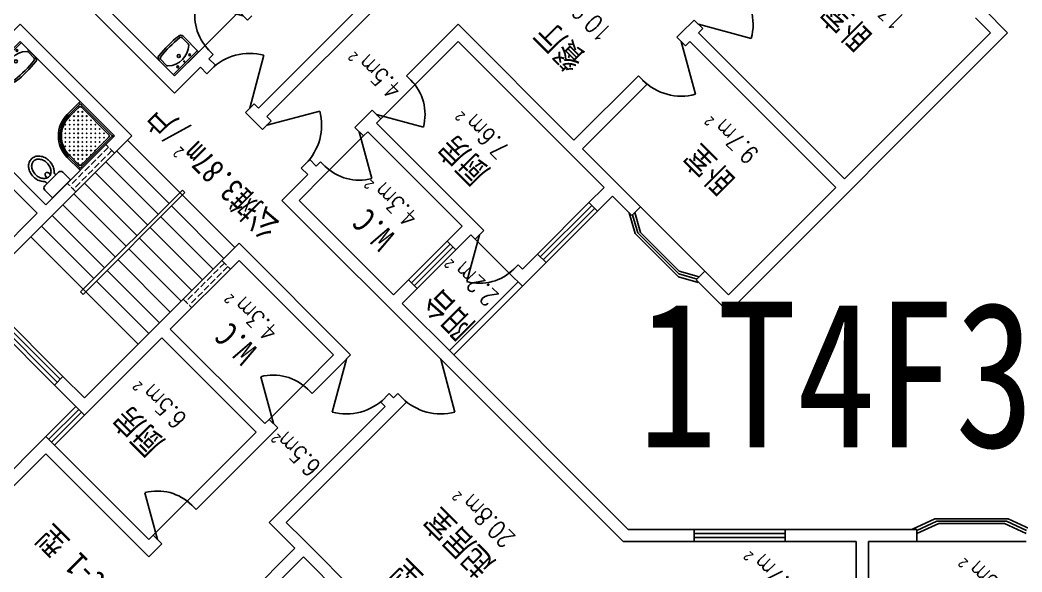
# Model space of a CAD drawing. Header units: millimetres. Extents: x 1141 to 53973, y 442 to 53274.
# Drawn here: x 23467 to 39967, y 19195 to 28284 of the extents above; entities that cross this region are included whole.
import ezdxf
from ezdxf.enums import TextEntityAlignment as Align

# ---------------------------------------------------------------- set-up
doc = ezdxf.new("R2010")
doc.units = ezdxf.units.MM
doc.linetypes.add('DASH', pattern=[0.35, 0.25, -0.1])
for name, color, linetype in [('1', 7, 'Continuous'), ('AXIS', 3, 'Continuous'), ('GROUND', 2, 'Continuous'), ('JJ', 8, 'Continuous'), ('PUB_TEXT', 7, 'Continuous'), ('PUB_WINDW', 7, 'Continuous'), ('WALL', 255, 'Continuous'), ('WINDOW', 2, 'Continuous')]:
    doc.layers.add(name, color=color, linetype=linetype)
doc.styles.add('-宋体', font='SimSun.ttf', dxfattribs={"width": 0.8})
doc.styles.add('DIM_FONT', font='SIMPLEX', dxfattribs={"width": 0.8})
doc.styles.add('S1', font='SimSun.ttf', dxfattribs={"width": 0.8})
doc.styles.add('SIMPLEX', font='SIMPLEX.SHX')
doc.dimstyles.new('DIMN', dxfattribs={"dimtxt": 300, "dimasz": 1, "dimexe": 250, "dimexo": 300, "dimgap": 0.09, "dimtad": 1, "dimdec": 0, "dimzin": 0, "dimdsep": 46, "dimtxsty": 'DIM_FONT', "dimblk": '_DIMX', "dimcen": 0.09, "dimclrt": 7, "dimadec": 0, "dimazin": 0, "dimtfac": 1, "dimtdec": 0, "dimtix": 1, "dimtmove": 2, "dimatfit": 3, "dimldrblk": '_DIMX', "dimfxl": 1, "dimtolj": 1, "dimtzin": 0, "dimarcsym": 0})

# ---------------------------------------------------------------- blocks, each defined once
blk = doc.blocks.new('_DBLK')
blk.add_line((-0.5, 0), (0, -0.866))
blk.add_arc((-0.5, 0), 1, 300, 0)
at = {"style": 'SIMPLEX', "flags": 9}
blk.add_attdef('A', text='', height=1, dxfattribs=at).set_placement((0, 1.5), align=Align.MIDDLE)
blk = doc.blocks.new('_DIMX')
at = {"const_width": 50}
blk.add_lwpolyline([(-70, -70), (70, 70)], dxfattribs=at)
blk = doc.blocks.new('*D49')
at = {"color": 0, "linetype": 'ByBlock', "transparency": 16777216}
for p, q in [((-24820, 18321), (-27331, 15811)), ((-27153, 15987), (-22063, 10897)), ((-19729, 13230), (-22239, 10719))]:
    blk.add_line(p, q, dxfattribs=at)
at = {"layer": 'DEFPOINTS', "color": 0, "linetype": 'ByBlock', "transparency": 16777216}
for p in [(-24608, 18533), (-19517, 13442), (-22063, 10896)]:
    blk.add_point(p, dxfattribs=at)
at = {"color": 0, "linetype": 'ByBlock', "transparency": 16777216}
for p, rotation in [((-27154, 15987), 135), ((-22063, 10896), 315)]:
    blk.add_blockref('_DIMX', p, dxfattribs=dict(at, rotation=rotation))
at = {"color": 7, "linetype": 'ByBlock', "transparency": 16777216, "insert": (-24396, 13654), "char_height": 300, "attachment_point": 5, "rotation": 315, "style": 'DIM_FONT'}
blk.add_mtext('\\A1;7200', dxfattribs=at)
blk = doc.blocks.new('M_B1ZDK')
for points in [[(0.5331, 0.549), (0.3361, 1.3649), (-0.3361, 1.3649), (-0.5418, 0.5128)], [(0.5012, 0.4163), (0.318, 1.1838), (-0.318, 1.1838), (-0.5012, 0.4283)], [(0.5, 0.1667), (0.3, 1.0027), (-0.3, 1.0027), (-0.5, 0.1667)]]:
    blk.add_lwpolyline(points)
blk = doc.blocks.new('_WBLK')
for p, q in [((-0.5, 0.5), (0.5, 0.5)), ((0.5, 0.167), (-0.5, 0.167)), ((0.5, -0.167), (-0.5, -0.167)), ((-0.5, -0.5), (0.5, -0.5))]:
    blk.add_line(p, q)
at = {"style": 'SIMPLEX', "flags": 9}
blk.add_attdef('A', text='', height=1, dxfattribs=at).set_placement((0, 1.5), align=Align.MIDDLE)
blk = doc.blocks.new('_LV1')
for p, q in [((-280, 0), (280, 0)), ((-280, 0), (-280, -361)), ((280, 0), (280, -361)), ((-280, -29), (280, -29)), ((0, -29), (-90, -29)), ((-90, -29), (90, -29)), ((-251, -356), (-251, -214)), ((251, -356), (251, -215))]:
    blk.add_line(p, q)
for centre, radius in [((-139, -69), 15), ((1, -182), 24.9), ((0, -57), 8), ((139, -69), 15)]:
    blk.add_circle(centre, radius)
for centre, radius, start, end in [((0, -452), 354, 46.7581, 133.1543), ((-223, -214), 28, 133.1543, 180), ((223, -215), 28, 0, 46.7581), ((-224, -361), 56, 180, 263.481), ((-223, -356), 28, 180, 263.4984), ((0, 1600), 2029, 263.481, 276.519), ((0, 1600), 1997, 263.4984, 276.5122), ((223, -356), 28, 276.5122, 0), ((224, -361), 56, 276.519, 0)]:
    blk.add_arc(centre, radius, start, end)
blk = doc.blocks.new('_GCBLK')
at = {"linetype": 'DASH'}
for p, q in [((-0.5, -0.5), (-0.5, 0.5)), ((0.5, -0.5), (0.5, 0.5)), ((-0.5, 0.2), (0.5, 0.2)), ((-0.5, -0.2), (0.5, -0.2))]:
    blk.add_line(p, q, dxfattribs=at)
at = {"style": 'SIMPLEX', "flags": 9}
blk.add_attdef('A', text='', height=1, dxfattribs=at).set_placement((0, 1.5), align=Align.MIDDLE)
blk = doc.blocks.new('_LV5')
for p, q in [((210, 0), (-210, 0)), ((-210, 0), (-210, -180)), ((210, -180), (210, 0)), ((160, -230), (-160, -230)), ((-101, -230), (-101, -254)), ((101, -230), (101, -254))]:
    blk.add_line(p, q)
blk.add_lwpolyline([(-135, -469, 0.080312), (-123, -544, 0.089014), (-92, -602, 0.104918), (-46, -639, 0.119812), (0, -650, 0.119812), (46, -639, 0.104918), (92, -602, 0.089014), (123, -544, 0.080312), (135, -469, 0.080312), (123, -395, 0.089014), (92, -337, 0.104918), (46, -300, 0.119812), (0, -288, 0.119812), (-46, -300, 0.104918), (-92, -337, 0.089014), (-123, -395, 0.080312)], format="xyb", close=True)
for points in [[(-39, -318, 0.073567), (-36, -339, 0.084454), (-27, -356, 0.10642), (-14, -368, 0.129709), (0, -372, 0.129709), (14, -368, 0.10642), (27, -356, 0.084454), (36, -339, 0.073567), (39, -318, 0.073567), (36, -298, 0.014016), (35, -295, 0.10642)], [(-35, -295, 0.013578), (-36, -298, 0.073567), (-39, -318, 0.073567)]]:
    blk.add_lwpolyline(points, format="xyb")
for centre, radius, start, end in [((-160, -180), 50, 180, 270), ((52, -453), 235, 141.2863, 161.6333), ((20, -427), 194, 134.8144, 141.2863), ((-151, -254), 50, 314.8144, 0), ((151, -254), 50, 180, 225.2555), ((-20, -427), 194, 38.7137, 45.2555), ((-52, -453), 235, 18.3667, 38.7137), ((160, -180), 50, 270, 0), ((102, -469), 287, 161.6333, 180), ((102, -469), 287, 180, 198.3667), ((-102, -469), 287, 0, 18.3667), ((-102, -469), 287, 341.6333, 0), ((52, -486), 235, 198.3667, 218.7137), ((20, -512), 194, 218.7137, 242.6714), ((-20, -512), 194, 297.3286, 321.2863), ((-52, -486), 235, 321.2863, 341.6333), ((0, -551), 150, 242.6714, 270), ((0, -551), 150, 270, 297.3286)]:
    blk.add_arc(centre, radius, start, end)
blk = doc.blocks.new('_E0GNZ')
at = {"layer": 'JJ'}
h = blk.add_hatch(dxfattribs=at)
h.set_pattern_fill('CROSS', color=256, scale=200, style=0)
h.set_pattern_definition([(0, (-89213.87, -122540.32), (50, 50), [25, -75]), (90, (-89201.37, -122552.82), (-50, 50), [25, -75])])
h.paths.add_polyline_path([(50, 80, 0.414214), (80, 50), (720, 50, 0.414214), (750, 80), (750, 300, 0.414214), (300, 750), (80, 750, 0.414214), (50, 720)])
for p, q in [((0, 800), (300, 800)), ((0, 0), (0, 800)), ((0, 750), (25, 750)), ((25, 0), (25, 800)), ((25, 775), (300, 775)), ((50, 80), (50, 720)), ((80, 750), (300, 750)), ((300, 750), (300, 800)), ((654, 654), (618, 618)), ((750, 80), (750, 300)), ((750, 300), (800, 300)), ((775, 25), (775, 300)), ((800, 0), (800, 300)), ((0, 25), (800, 25)), ((0, 0), (800, 0)), ((80, 50), (720, 50)), ((750, 0), (750, 25))]:
    blk.add_line(p, q, dxfattribs=at)
for centre, radius, start, end in [((80, 720), 30, 90, 180), ((300, 300), 500, 0, 90), ((300, 300), 475, 0, 90), ((300, 300), 450, 0, 90), ((80, 80), 30, 180, 270), ((720, 80), 30, 270, 0)]:
    blk.add_arc(centre, radius, start, end, dxfattribs=at)
at = {"style": 'DIM_FONT', "width": 0.8, "flags": 9}
for tag in ['XSIZE', 'YSIZE']:
    blk.add_attdef(tag, (0, 0), '', height=0.5, dxfattribs=at)
blk = doc.blocks.new('*D38')
at = {"color": 0, "linetype": 'ByBlock', "transparency": 16777216}
for p, q in [((-13753, 29800), (-13753, 32750)), ((4547, 29800), (4547, 32750)), ((4546, 32500), (-13752, 32500))]:
    blk.add_line(p, q, dxfattribs=at)
at = {"layer": 'DEFPOINTS', "color": 0, "linetype": 'ByBlock', "transparency": 16777216}
for p in [(-13753, 32500), (-13753, 29500), (4547, 29500)]:
    blk.add_point(p, dxfattribs=at)
at = {"color": 0, "linetype": 'ByBlock', "transparency": 16777216, "rotation": 180}
blk.add_blockref('_DIMX', (-13753, 32500), dxfattribs=at)
at = {"color": 0, "linetype": 'ByBlock', "transparency": 16777216}
blk.add_blockref('_DIMX', (4547, 32500), dxfattribs=at)
at = {"color": 7, "linetype": 'ByBlock', "transparency": 16777216, "insert": (-4603, 32800), "char_height": 300, "attachment_point": 5, "style": 'DIM_FONT'}
blk.add_mtext('\\A1;18300', dxfattribs=at)
blk = doc.blocks.new('A$C2E87096E')
at = {"layer": 'JJ'}
h = blk.add_hatch(dxfattribs=at)
h.set_pattern_fill('NET', color=256, scale=40, style=0)
h.set_pattern_definition([(0, (27330.64, -3735.86), (0, 127), []), (90, (27330.64, -3735.86), (-127, 8e-15), [])])
h.paths.add_polyline_path([(24077.4, 26461.7), (24077.4, 25164.1), (24977.4, 25164.1), (27377.4, 25164.1), (28177.4, 25164.1), (28277.4, 25164.1), (28277.4, 25890.1, 0.0584848)])
h.paths.add_polyline_path([(24453.8, 25599.6), (24455.8, 25600.8), (24455.4, 25604)], flags=16)
h.paths.add_polyline_path([(24676.1, 25599.6), (24641, 25582), (24670.3, 25541.1), (24635.2, 25552.8), (24611.8, 25552.8), (24541.5, 25523.5), (24506.4, 25482.5), (24570.8, 25523.5), (24617.6, 25529.4), (24588.4, 25500.1), (24617.6, 25505.9), (24605.9, 25482.5), (24570.8, 25470.8), (24512.3, 25453.3), (24547.4, 25441.6), (24570.8, 25447.4), (24629.3, 25435.7), (24687.8, 25429.9), (24687.8, 25406.5), (24652.7, 25394.8), (24635.2, 25383), (24658.6, 25359.6), (24611.8, 25359.6), (24558.3, 25366.3), (24582.5, 25342.1), (24557, 25337), (24565, 25289.4), (24529.8, 25301.1), (24483, 25336.2), (24436.2, 25371.3), (24471.3, 25295.3), (24515.2, 25266), (24529.8, 25236.7), (24524, 25207.5), (24500.6, 25225), (24483, 25254.3), (24474.6, 25256.4), (24465.2, 25200.2), (24412.8, 25260.2), (24377.4, 25322.1), (24354.3, 25283.6), (24320.8, 25225), (24289.9, 25225), (24295.8, 25266), (24289.9, 25277.7), (24266.5, 25260.2), (24233.1, 25251.8), (24278.2, 25342.1), (24231.4, 25330.4), (24167, 25330.4), (24196.3, 25359.6), (24208, 25377.2), (24172.9, 25377.2), (24167, 25377.2), (24167, 25400.6), (24196.3, 25418.2), (24222.6, 25435.7), (24184.6, 25435.7), (24167, 25441.6), (24143.6, 25447.4), (24190.4, 25476.7), (24167, 25476.7), (24183.5, 25487.7), (24182.6, 25488.4), (24143.6, 25488.4), (24167, 25500.1), (24143.6, 25517.6), (24196.3, 25517.6), (24266.5, 25494.2), (24278.2, 25482.5), (24295.8, 25476.7), (24330.9, 25476.7), (24307.5, 25523.5), (24202.1, 25529.4), (24178.7, 25541.1), (24202.1, 25546.9), (24161.2, 25558.6), (24190.4, 25570.3), (24231.4, 25552.8), (24336.7, 25535.2), (24289.9, 25564.5), (24248.9, 25576.2), (24243.1, 25611.3), (24278.2, 25593.7), (24260.6, 25640.5), (24266.5, 25704.9), (24284, 25634.7), (24336.7, 25593.7), (24366, 25552.8), (24401.1, 25611.3), (24389.4, 25669.8), (24348.4, 25687.4), (24313.3, 25693.2), (24348.4, 25710.8), (24313.3, 25716.6), (24371.8, 25722.5), (24406.9, 25704.9), (24447.9, 25734.2), (24424.5, 25681.5), (24439.5, 25583.7), (24459.6, 25593.7), (24496.2, 25630.3), (24549.4, 25612.6), (24652.7, 25634.7), (24629.3, 25611.3)], flags=16)
h.paths.add_polyline_path([(24430.4, 25500.1), (24427.4, 25503), (24422.6, 25498.1)], flags=16)
h.paths.add_polyline_path([(24453.8, 25488.4), (24455.9, 25489.4), (24453.8, 25490.7)], flags=0)
h.paths.add_polyline_path([(24492.3, 25521.3), (24494.7, 25541.1), (24483, 25517.6)], flags=0)
h.paths.add_polyline_path([(24471.3, 25465), (24453.8, 25465), (24453.8, 25447.4), (24406.9, 25447.4), (24412.8, 25465), (24430.4, 25447.4), (24453.8, 25447.4), (24453.8, 25482.5)], flags=0)
h.paths.add_polyline_path([(24313.3, 25377.2), (24295.8, 25353.8), (24291.1, 25351.8)], flags=0)
h.paths.add_polyline_path([(27470.8, 13764.1), (27477.4, 13764.1), (27677.4, 13764.1), (27677.4, 15364.1), (26577.4, 15364.1), (26577.4, 15014.1), (26577.4, 14114.1), (26577.4, 13764.1), (26677.4, 13764.1), (26717.4, 13764.1), (26717.4, 14424.1, -0.3760703)])
h.paths.add_polyline_path([(33223.7, 20487.4), (32233.8, 19497.5), (32528.7, 19202.6), (33801.4, 17929.8), (34001.5, 17729.7), (34991.5, 18719.7)])
h.paths.add_polyline_path([(36971.4, 20558.1), (35769.3, 19356.1), (36087.5, 19037.9), (36723.9, 18401.5), (36971.4, 18154), (36999.7, 18182.3), (36533, 18649, -0.3760703), (37532.4, 18715), (37537.1, 18719.7), (38173.5, 19356.1)])
h.paths.add_polyline_path([(26777.4, 4438.2), (26777.4, 5164.1), (25952.4, 5164.1), (23252.4, 5164.1), (22827.4, 5164.1), (22827.4, 3865.1, 0.0656285)])
at = {"layer": '1'}
for p, q in [((21477.4, 18914.1), (23977.4, 18914.1)), ((22697.4, 16604.1), (22697.4, 18974.1)), ((22697.4, 18974.1), (22757.4, 18974.1)), ((22757.4, 16604.1), (22757.4, 18974.1)), ((21477.4, 18664.1), (22697.4, 18664.1)), ((22757.4, 18664.1), (23977.4, 18664.1)), ((21477.4, 18414.1), (22697.4, 18414.1)), ((22757.4, 18414.1), (23977.4, 18414.1)), ((21477.4, 18164.1), (22697.4, 18164.1)), ((22757.4, 18164.1), (23977.4, 18164.1)), ((21477.4, 17914.1), (22697.4, 17914.1)), ((22757.4, 17914.1), (23977.4, 17914.1)), ((21477.4, 17664.1), (22697.4, 17664.1)), ((22757.4, 17664.1), (23977.4, 17664.1)), ((21477.4, 17414.1), (22697.4, 17414.1)), ((22757.4, 17414.1), (23977.4, 17414.1)), ((21477.4, 17164.1), (22697.4, 17164.1)), ((22757.4, 17164.1), (23977.4, 17164.1)), ((21477.4, 16914.1), (22697.4, 16914.1)), ((22757.4, 16914.1), (23977.4, 16914.1)), ((21477.4, 16664.1), (23977.4, 16664.1)), ((22697.4, 16604.1), (22757.4, 16604.1)), ((17677.4, 15364.1), (17677.4, 13764.1)), ((17777.4, 15364.1), (17777.4, 13764.1))]:
    blk.add_line(p, q, dxfattribs=at)
at = {"layer": 'GROUND'}
for p, q in [((19077.4, 20164.1), (19077.4, 20964.1)), ((19077.4, 17464.1), (19077.4, 18264.1)), ((21277.4, 14664.1), (21277.4, 13864.1)), ((24177.4, 14664.1), (24177.4, 13864.1)), ((17977.4, 13764.1), (18777.4, 13764.1)), ((21277.4, 12664.1), (21277.4, 13464.1)), ((8836.9, 10870.8), (10109.7, 12143.6)), ((15727.4, 11464.1), (17227.4, 11464.1))]:
    blk.add_line(p, q, dxfattribs=at)
at = {"layer": 'WALL'}
for p, q in [((21477.4, 21064.1), (21477.4, 25164.1)), ((21277.4, 21264.1), (21277.4, 24964.1)), ((18877.4, 21264.1), (21277.4, 21264.1)), ((18877.4, 20964.1), (18877.4, 21264.1)), ((17077.4, 20964.1), (17077.4, 19464.1)), ((17277.4, 20964.1), (17277.4, 19464.1)), ((19077.4, 20964.1), (18877.4, 20964.1)), ((19077.4, 21064.1), (21277.4, 21064.1)), ((19077.4, 20964.1), (19077.4, 21064.1)), ((21277.4, 21064.1), (21477.4, 21064.1)), ((21277.4, 20364.1), (21477.4, 20364.1)), ((21277.4, 18564.1), (21277.4, 20364.1)), ((21477.4, 20364.1), (21977.4, 20364.1)), ((21977.4, 20164.1), (21977.4, 20364.1)), ((24177.4, 18564.1), (24177.4, 20364.1)), ((19077.4, 20164.1), (18877.4, 20164.1)), ((18877.4, 18564.1), (18877.4, 20164.1)), ((19077.4, 18564.1), (19077.4, 20164.1)), ((21477.4, 16564.1), (21477.4, 20164.1)), ((21477.4, 20164.1), (21977.4, 20164.1)), ((23977.4, 16564.1), (23977.4, 20164.1)), ((13537.2, 19464.1), (17077.4, 19464.1)), ((17277.4, 19464.1), (17877.4, 19464.1)), ((17877.4, 16764.1), (17877.4, 19464.1)), ((15877.4, 19264.1), (17277.4, 19264.1)), ((17277.4, 19264.1), (17677.4, 19264.1)), ((17677.4, 16464.1), (17677.4, 19264.1)), ((18877.4, 18564.1), (18877.4, 18264.1)), ((19077.4, 18564.1), (21277.4, 18564.1)), ((26377.4, 18564.1), (24177.4, 18564.1)), ((19077.4, 18364.1), (21277.4, 18364.1)), ((19077.4, 18364.1), (19077.4, 18264.1)), ((21277.4, 16764.1), (21277.4, 18364.1)), ((26377.4, 18364.1), (24177.4, 18364.1)), ((24177.4, 16764.1), (24177.4, 18364.1)), ((19077.4, 18264.1), (18877.4, 18264.1)), ((19077.4, 17464.1), (18877.4, 17464.1)), ((18877.4, 17464.1), (18877.4, 16764.1)), ((19077.4, 17464.1), (19077.4, 16764.1)), ((26377.4, 17464.1), (26377.4, 16764.1)), ((17977.4, 16764.1), (17877.4, 16764.1)), ((17977.4, 16764.1), (17977.4, 16564.1)), ((18877.4, 16764.1), (18877.4, 16564.1)), ((19077.4, 16764.1), (21277.4, 16764.1)), ((26377.4, 16764.1), (24177.4, 16764.1)), ((26577.4, 16764.1), (26577.4, 16564.1)), ((17877.4, 16464.1), (17877.4, 16564.1)), ((17977.4, 16564.1), (17877.4, 16564.1)), ((18877.4, 16564.1), (21477.4, 16564.1)), ((26577.4, 16564.1), (23977.4, 16564.1)), ((17677.4, 16464.1), (17877.4, 16464.1)), ((13530.3, 15564.1), (12703.9, 14737.7)), ((17677.4, 15564.1), (13530.3, 15564.1)), ((17677.4, 15564.1), (17877.4, 15564.1)), ((17877.4, 15564.1), (21477.4, 15564.1)), ((21477.4, 14964.1), (21477.4, 15564.1)), ((27577.4, 15564.1), (23977.4, 15564.1)), ((23977.4, 14964.1), (23977.4, 15564.1)), ((12845.3, 14596.3), (13613.1, 15364.1)), ((17677.4, 15364.1), (13613.1, 15364.1)), ((17677.4, 15364.1), (18877.4, 15364.1)), ((18877.4, 15014.1), (18877.4, 15364.1)), ((19077.4, 15364.1), (21277.4, 15364.1)), ((19077.4, 15014.1), (19077.4, 15364.1)), ((21277.4, 14764.1), (21277.4, 15364.1)), ((24177.4, 14764.1), (24177.4, 15364.1)), ((26377.4, 15364.1), (24177.4, 15364.1)), ((19077.4, 15014.1), (18877.4, 15014.1)), ((21477.4, 14964.1), (21627.4, 14964.1)), ((21627.4, 14764.1), (21627.4, 14964.1)), ((22527.4, 14764.1), (22527.4, 14964.1)), ((22527.4, 14964.1), (22927.4, 14964.1)), ((22927.4, 14764.1), (22927.4, 14964.1)), ((23827.4, 14764.1), (23827.4, 14964.1)), ((23977.4, 14964.1), (23827.4, 14964.1)), ((12703.9, 14737.7), (12845.3, 14596.3)), ((21277.4, 14764.1), (21277.4, 14664.1)), ((21477.4, 14764.1), (21627.4, 14764.1)), ((21477.4, 14764.1), (21477.4, 14664.1)), ((22527.4, 14764.1), (22627.4, 14764.1)), ((22627.4, 5364.1), (22627.4, 14764.1)), ((22827.4, 5364.1), (22827.4, 14764.1)), ((22927.4, 14764.1), (22827.4, 14764.1)), ((23977.4, 14764.1), (23827.4, 14764.1)), ((23977.4, 14764.1), (23977.4, 14664.1)), ((23977.4, 14764.1), (23977.4, 14664.1)), ((24177.4, 14764.1), (24177.4, 14664.1)), ((21277.4, 14664.1), (21477.4, 14664.1)), ((24177.4, 14664.1), (23977.4, 14664.1)), ((9544, 14123.5), (10816.8, 12850.7)), ((19077.4, 14114.1), (18877.4, 14114.1)), ((18877.4, 13764.1), (18877.4, 14114.1)), ((19077.4, 13764.1), (19077.4, 14114.1)), ((9402.6, 13982.1), (10675.4, 12709.3)), ((21277.4, 13864.1), (21477.4, 13864.1)), ((21277.4, 13864.1), (21277.4, 13764.1)), ((21477.4, 13864.1), (21477.4, 13764.1)), ((24177.4, 13864.1), (23977.4, 13864.1)), ((23977.4, 13864.1), (23977.4, 13764.1)), ((17677.4, 13214.1), (17677.4, 13764.1)), ((17677.4, 13764.1), (17977.4, 13764.1)), ((17977.4, 13764.1), (17977.4, 13564.1)), ((18777.4, 13764.1), (18777.4, 13564.1)), ((18777.4, 13764.1), (18877.4, 13764.1)), ((19077.4, 13764.1), (21277.4, 13764.1)), ((21477.4, 13764.1), (21477.4, 13464.1)), ((10251.1, 12002.2), (11784.6, 13535.7)), ((11643.2, 13677.1), (10816.8, 12850.7)), ((11643.2, 13677.1), (11784.6, 13535.7)), ((17877.4, 13214.1), (17877.4, 13564.1)), ((17877.4, 13564.1), (17977.4, 13564.1)), ((18777.4, 13564.1), (21277.4, 13564.1)), ((21277.4, 13564.1), (21277.4, 13464.1)), ((21277.4, 13464.1), (21477.4, 13464.1)), ((17877.4, 13214.1), (17677.4, 13214.1)), ((10109.7, 12143.6), (10675.4, 12709.3)), ((21277.4, 11664.1), (21277.4, 12664.1)), ((21277.4, 12664.1), (21477.4, 12664.1)), ((21477.4, 11464.1), (21477.4, 12664.1)), ((10109.7, 12143.6), (10251.1, 12002.2)), ((17877.4, 12014.1), (17677.4, 12014.1)), ((17677.4, 11664.1), (17677.4, 12014.1)), ((17877.4, 11664.1), (17877.4, 12014.1)), ((14977.4, 5164.1), (14977.4, 11664.1)), ((14977.4, 11664.1), (15727.4, 11664.1)), ((15727.4, 11464.1), (15727.4, 11664.1)), ((17227.4, 11464.1), (17227.4, 11664.1)), ((17227.4, 11664.1), (17677.4, 11664.1)), ((17877.4, 11664.1), (21277.4, 11664.1)), ((15177.4, 8964.1), (15177.4, 11464.1)), ((15177.4, 11464.1), (15727.4, 11464.1)), ((17227.4, 11464.1), (18577.4, 11464.1)), ((18577.4, 9964.1), (18577.4, 11464.1)), ((18777.4, 11464.1), (21477.4, 11464.1)), ((18777.4, 11464.1), (18777.4, 9964.1)), ((18577.4, 9964.1), (18777.4, 9964.1)), ((15177.4, 8964.1), (18577.4, 8964.1)), ((18577.4, 9064.1), (18777.4, 9064.1)), ((18577.4, 8964.1), (18577.4, 9064.1)), ((18777.4, 9064.1), (18777.4, 8964.1)), ((18777.4, 8964.1), (18777.4, 8664.1)), ((15177.4, 8764.1), (15177.4, 5364.1)), ((15177.4, 8764.1), (18577.4, 8764.1)), ((18577.4, 8764.1), (18577.4, 8664.1)), ((18577.4, 8664.1), (18777.4, 8664.1)), ((15177.4, 5364.1), (15527.4, 5364.1)), ((15527.4, 5164.1), (14977.4, 5164.1))]:
    blk.add_line(p, q, dxfattribs=at)
at = {"xscale": -1, "rotation": 270}
blk.add_blockref('_E0GNZ', (24177.4, 16764.1), dxfattribs=at)
at = {"layer": 'JJ', "xscale": -1, "rotation": 89.99999999999977}
blk.add_blockref('_LV5', (24177.4, 17998.7), dxfattribs=at)
at = {"layer": 'JJ'}
for p, rotation in [((26377.4, 17044.1), 270), ((24177.4, 15084.1), 90.00000000000001)]:
    blk.add_blockref('_LV1', p, dxfattribs=dict(at, rotation=rotation))
at = {"layer": 'WINDOW'}
for name, p, xscale, yscale, zscale, rotation in [('_DBLK', (18977.4, 20564.1), -800, 800, 800, 90), ('_WBLK', (21377.4, 20714.1), 700, 200, 700, 270), ('_DBLK', (18977.4, 17864.1), -800, 800, 800, 90), ('_GCBLK', (21377.4, 17414.1), 900, 200, 900, 90), ('_GCBLK', (24077.4, 17414.1), -900, 200, 900, 270), ('_DBLK', (18427.4, 16664.1), 900, 900, 900, 180), ('_DBLK', (17777.4, 16014.1), 900, -900, 900, 90), ('_WBLK', (18977.4, 14564.1), 900, 200, 900, 90), ('_WBLK', (12244.3, 14136.7), 1500, 199.9999999999984, 1500, 45), ('_DBLK', (21377.4, 14264.1), -800, 800, 800, 270), ('_DBLK', (24077.4, 14264.1), 800, 800, 800, 90), ('_DBLK', (18377.4, 13664.1), 800, 800, 800, 180), ('_DBLK', (21377.4, 13064.1), 800, 800, 800, 270), ('_WBLK', (17777.4, 12614.1), 1200, 200, 1200, 90), ('M_B1ZDK', (9544, 11436.5), 1800, 199.9999999999971, 1800, 225), ('M_B1ZDK', (16477.4, 11564.1), 1500, -200, 1500, 180), ('_DBLK', (18677.4, 9514.1), -900, 900, 900, 270), ('_DBLK', (18677.4, 8214.1), 900, 900, 900, 270)]:
    blk.add_blockref(name, p, dxfattribs=dict(at, xscale=xscale, yscale=yscale, zscale=zscale, rotation=rotation))
for name, p, xscale, yscale, zscale in [('_WBLK', (22727.4, 20264.1), 1500, 200, 1500), ('_DBLK', (22077.4, 14864.1), -900, 900, 900), ('_DBLK', (23377.4, 14864.1), 900, 900, 900)]:
    blk.add_blockref(name, p, dxfattribs=dict(at, xscale=xscale, yscale=yscale, zscale=zscale))
at = {"layer": 'PUB_TEXT', "width": 0.8}
for s, height, style, p in [('C-1 型', 400, 'S1', (20405.2, 22201.3)), ('厨房', 400, 'S1', (20899.3, 19930.6)), ('6.5m', 300, 'DIM_FONT', (20862.6, 19338.4)), ('C-2 型', 400, 'S1', (15883.2, 18491.5)), ('6.5m', 300, 'DIM_FONT', (18745, 18333.7)), ('W.C', 400, 'S1', (20669.4, 17771.3)), ('起居室', 400, 'S1', (16083.3, 17495.7)), ('4.3m', 300, 'DIM_FONT', (20812, 17253.9)), ('20.8m', 300, 'DIM_FONT', (15860.4, 16900.7)), ('公摊3.87m /户', 400, 'S1', (24033.4, 16041)), ('2', 200, 'S1', (23299.4, 16214)), ('阳台', 400, 'S1', (18647.5, 14955.8)), ('W.C', 400, 'S1', (20394.2, 14840.5)), ('2.2m', 300, 'DIM_FONT', (18659.9, 14282.8)), ('4.3m', 300, 'DIM_FONT', (20514.2, 14292.4)), ('11.7m', 300, 'DIM_FONT', (11770.9, 14202.7)), ('厨房', 400, 'S1', (20269.6, 12988)), ('4.5m', 300, 'DIM_FONT', (22191.8, 12990.9)), ('7.6m', 300, 'DIM_FONT', (20249.3, 12439.4)), ('10.8m', 300, 'DIM_FONT', (9190.2, 11782.4)), ('餐厅', 400, 'S1', (20465.1, 10540)), ('卧室', 400, 'S1', (17290.5, 10233.4)), ('10.9m', 300, 'DIM_FONT', (20624.5, 9880.4)), ('9.7m', 300, 'DIM_FONT', (17291.2, 9593.6)), ('卧室', 400, 'S1', (17372.3, 6961.1)), ('13.0m', 300, 'DIM_FONT', (17335.4, 6328.8))]:
    blk.add_text(s, height=height, dxfattribs=dict(at, style=style)).set_placement(p, align=Align.MIDDLE_RIGHT)
at = {"layer": 'PUB_TEXT', "style": 'DIM_FONT', "width": 0.8}
for p in [(20862.6, 19338.4), (18643.9, 18333.7), (20812, 17253.9), (15860.4, 16900.7), (18659.9, 14282.8), (20514.2, 14292.4), (11770.9, 14202.7), (22191.8, 12990.9), (20249.3, 12439.4), (9190.2, 11782.4), (17291.2, 9593.6)]:
    blk.add_text(' 2', height=150, dxfattribs=at).set_placement(p)
at = {"layer": 'AXIS'}
for p1, p2, distance, picture, middle in [((31877.4, 25764.1), (13577.4, 25764.1), -3000, '*D38', (22727.4, 29064.1)), ((2722.4, 14797.1), (7813.5, 9706), -3600, '*D49', (2934.5, 9918.1))]:
    dim = blk.add_aligned_dim(p1=p1, p2=p2, distance=distance, dimstyle='DIMN', dxfattribs=at)
    dim.commit()
    dim.dimension.update_dxf_attribs({"geometry": picture, "text_midpoint": middle, "insert": (27330.6, -3735.9)})
blk = doc.blocks.new('1T4F35深院')
at = {"layer": 'WALL', "rotation": 135}
blk.add_blockref('A$C2E87096E', (48924, -20030), dxfattribs=at)

msp = doc.modelspace()

# ---------------------------------------------------------------- block references
at = {"layer": 'PUB_WINDW'}
msp.add_blockref('1T4F35深院', (5049, 41163), dxfattribs=at)

# ---------------------------------------------------------------- texts
at = {"layer": 'PUB_TEXT', "style": '-宋体', "width": 0.8}
msp.add_text('1T4F35', height=2400, dxfattribs=at).set_placement((33642, 21249))

doc.saveas('drawing.dxf')
